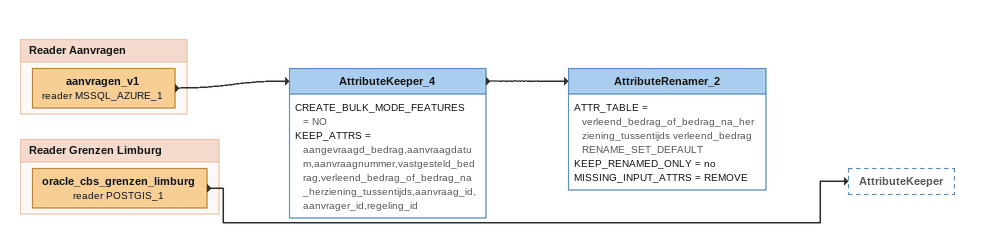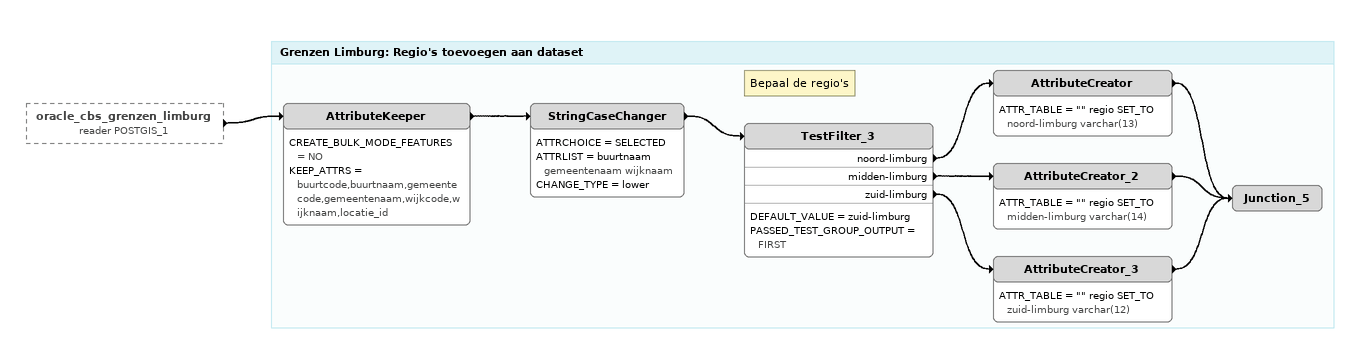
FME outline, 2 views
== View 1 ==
AttributeKeeper_4
    CREATE_BULK_MODE_FEATURES = NO
    KEEP_ATTRS = aangevraagd_bedrag,aanvraagdatum,aanvraagnummer,vastgesteld_bedrag,verleend_bedrag_of_bedrag_na_herziening_tussentijds,aanvraag_id,aanvrager_id,regeling_id
    -> AttributeRenamer_2
AttributeRenamer_2
    ATTR_TABLE = verleend_bedrag_of_bedrag_na_herziening_tussentijds verleend_bedrag RENAME_SET_DEFAULT
    KEEP_RENAMED_ONLY = no
    MISSING_INPUT_ATTRS = REMOVE

Bookmark: Reader Grenzen Limburg
oracle_cbs_grenzen_limburg (reader POSTGIS_1)
    -> AttributeKeeper

Bookmark: Reader Aanvragen
aanvragen_v1 (reader MSSQL_AZURE_1)
    -> AttributeKeeper_4

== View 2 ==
oracle_cbs_grenzen_limburg (reader POSTGIS_1) [outside]
    -> AttributeKeeper

Bookmark: Grenzen Limburg: Regio's toevoegen aan dataset
AttributeKeeper
    CREATE_BULK_MODE_FEATURES = NO
    KEEP_ATTRS = buurtcode,buurtnaam,gemeentecode,gemeentenaam,wijkcode,wijknaam,locatie_id
    -> StringCaseChanger
StringCaseChanger
    ATTRCHOICE = SELECTED
    ATTRLIST = buurtnaam gemeentenaam wijknaam
    CHANGE_TYPE = lower
    -> TestFilter_3
Note: Bepaal de regio's
TestFilter_3
    DEFAULT_VALUE = zuid-limburg
    PASSED_TEST_GROUP_OUTPUT = FIRST
    noord-limburg -> AttributeCreator
    midden-limburg -> AttributeCreator_2
    zuid-limburg -> AttributeCreator_3
AttributeCreator
    ATTR_TABLE = "" regio SET_TO noord-limburg varchar(13)
    -> Junction_5
AttributeCreator_2
    ATTR_TABLE = "" regio SET_TO midden-limburg varchar(14)
    -> Junction_5
AttributeCreator_3
    ATTR_TABLE = "" regio SET_TO zuid-limburg varchar(12)
    -> Junction_5
Junction_5
